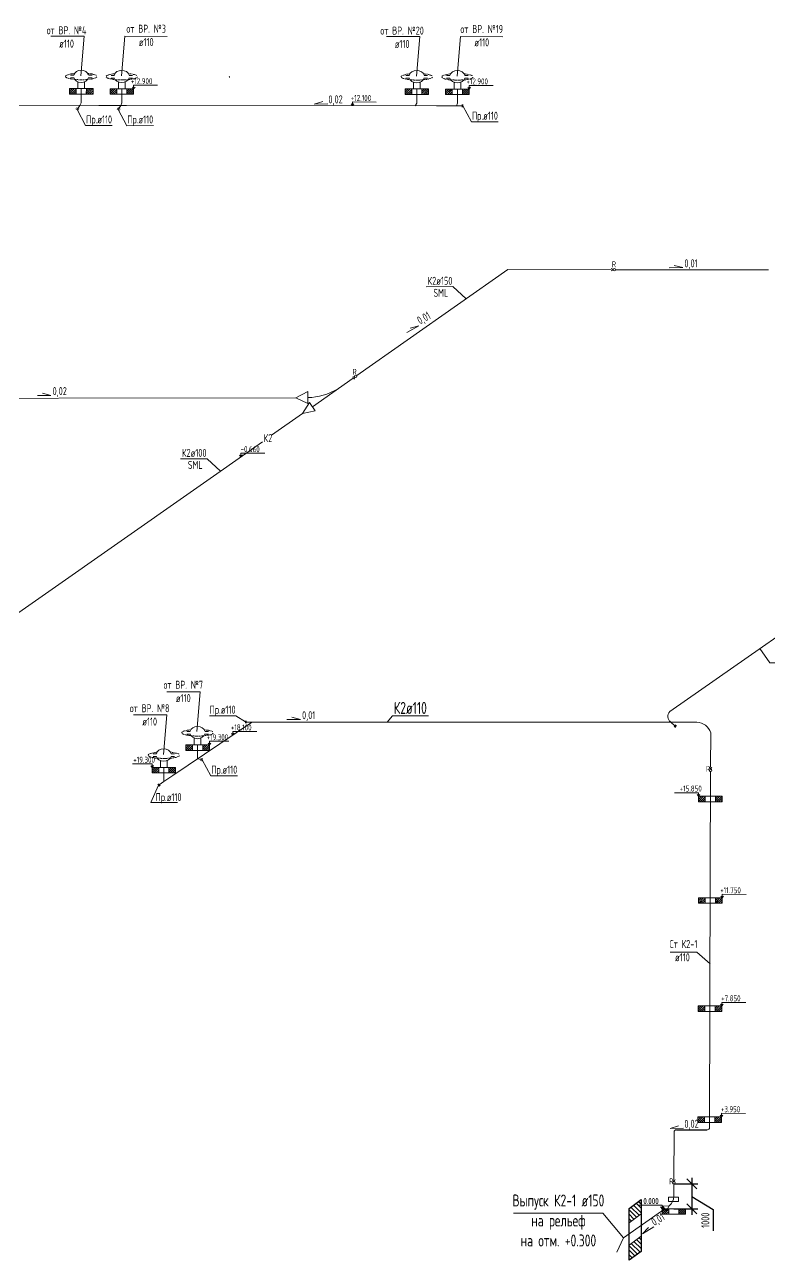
# Model space of a CAD drawing. Header units: millimetres. Extents: x -8689834 to 9419935, y -370377 to 166066.
# Drawn here: x 112813 to 131437, y -319939 to -289050 of the extents above; entities that cross this region are included whole.
import ezdxf

# ---------------------------------------------------------------- set-up
doc = ezdxf.new("R2010")
doc.units = ezdxf.units.MM
doc.header["$MEASUREMENT"] = 0
doc.layers.get('0').update_dxf_attribs({"color": 250, "lineweight": 9})
for name, color, linetype, lineweight in [('_0', 250, 'Continuous', 9), ('_ВК-Text К1', 7, 'Continuous', 30), ('_ВК-К3', 30, 'Continuous', 40), ('ВК_канализация', 32, 'Continuous', 30), ('тх разм', 250, 'Continuous', 9)]:
    doc.layers.add(name, color=color, linetype=linetype, lineweight=lineweight)
for name, color, linetype in [('PDF __ВК-переход с ПП на  SML', 3, 'Continuous'), ('PDF __эл.подогрев', 1, 'Continuous'), ('АР_Кровля дорожки', 245, 'Continuous')]:
    doc.layers.add(name, color=color, linetype=linetype)
doc.layers.add('PDF __К2', color=7, linetype='Continuous', true_color=0xb800b8)
doc.styles.add('ISOCPEUR', font='isocpeur.ttf', dxfattribs={"width": 0.7})
doc.styles.add('ГОСТ 2.304', font='isocpeur.ttf', dxfattribs={"width": 0.7})
doc.dimstyles.new('СПДС', dxfattribs={"dimscale": 100, "dimtxt": 2.5, "dimasz": 2.5, "dimexe": 1.5, "dimexo": 0, "dimgap": 1, "dimtad": 1, "dimdec": 0, "dimrnd": 1, "dimtxsty": 'ГОСТ 2.304', "dimblk": 'OBLIQUE', "dimcen": 2.5, "dimdle": 1.5, "dimadec": 0, "dimazin": 2, "dimtfac": 0.75, "dimtdec": 0, "dimtmove": 1, "dimatfit": 3, "dimfxl": 1, "dimtolj": 1, "dimarcsym": 1})

# ---------------------------------------------------------------- blocks, each defined once
blk = doc.blocks.new('_Oblique')
at = {"color": 0, "linetype": 'ByBlock', "lineweight": -2}
blk.add_line((-0.5, -0.5), (0.5, 0.5), dxfattribs=at)
blk = doc.blocks.new('*D2063')
at = {"layer": 'тх разм', "color": 0, "lineweight": -2, "ltscale": 100, "transparency": 16777216}
for p, q in [((129051, -318030), (129650, -318030)), ((129500, -317880), (129500, -318802)), ((129500, -318341), (130037, -318670)), ((129050, -318652), (129650, -318652)), ((130037, -318670), (130037, -319206))]:
    blk.add_line(p, q, dxfattribs=at)
at = {"layer": 'тх разм', "color": 0, "lineweight": -2, "ltscale": 100, "transparency": 16777216, "xscale": 250, "yscale": 250, "zscale": 250}
for p, rotation in [((129500, -318030), 90), ((129500, -318652), 270)]:
    blk.add_blockref('_Oblique', p, dxfattribs=dict(at, rotation=rotation))
at = {"layer": 'тх разм', "color": 0, "lineweight": 13, "ltscale": 100, "transparency": 16777216, "insert": (129837, -318938), "char_height": 250, "attachment_point": 5, "rotation": 90, "style": 'ГОСТ 2.304'}
blk.add_mtext('\\A1;{\\H0.8x;1000}', dxfattribs=at)

msp = doc.modelspace()

# ---------------------------------------------------------------- hatches: boundary and pattern name
at = {"layer": '_ВК-К3', "lineweight": 13}
h = msp.add_hatch(dxfattribs=at)
h.set_pattern_fill('ANSI31', scale=11.388071, angle=180)
h.set_pattern_definition([(225, (60353.212, -311017.044), (25.566948, -25.566948), [])])
h.paths.add_polyline_path([(113932, -290784.7), (114098.7, -290784.7), (114098.7, -290649.1), (113932, -290649.1)])
h.paths.add_polyline_path([(114354.6, -290784.7), (114522, -290784.7), (114522, -290649.1), (114354.6, -290649.1)])
h = msp.add_hatch(dxfattribs=at)
h.set_pattern_fill('ANSI31', scale=11.388071, angle=180)
h.set_pattern_definition([(225, (61368.383, -311021.22), (25.566948, -25.566948), [])])
h.paths.add_polyline_path([(114947.2, -290788.8), (115113.9, -290788.8), (115113.9, -290653.3), (114947.2, -290653.3)])
h.paths.add_polyline_path([(115369.8, -290788.8), (115537.1, -290788.8), (115537.1, -290653.3), (115369.8, -290653.3)])
h = msp.add_hatch(dxfattribs=at)
h.set_pattern_fill('ANSI31', scale=11.388071, angle=180)
h.set_pattern_definition([(225, (68746.75, -311024.46), (25.566948, -25.566948), [])])
h.paths.add_polyline_path([(122325.6, -290792.1), (122492.3, -290792.1), (122492.3, -290656.5), (122325.6, -290656.5)])
h.paths.add_polyline_path([(122748.1, -290792.1), (122915.5, -290792.1), (122915.5, -290656.5), (122748.1, -290656.5)])
h = msp.add_hatch(dxfattribs=at)
h.set_pattern_fill('ANSI31', scale=11.388071, angle=180)
h.set_pattern_definition([(225, (69761.92, -311028.635), (25.566948, -25.566948), [])])
h.paths.add_polyline_path([(123340.7, -290796.3), (123507.5, -290796.3), (123507.5, -290660.7), (123340.7, -290660.7)])
h.paths.add_polyline_path([(123763.3, -290796.3), (123930.7, -290796.3), (123930.7, -290660.7), (123763.3, -290660.7)])
h = msp.add_hatch(dxfattribs=at)
h.set_pattern_fill('ANSI31', scale=11.388071, angle=180)
h.set_pattern_definition([(225, (63264.014, -327423.166), (25.566948, -25.566948), [])])
h.paths.add_polyline_path([(116842.8, -307190.8), (117009.5, -307190.8), (117009.5, -307055.2), (116842.8, -307055.2)])
h.paths.add_polyline_path([(117265.4, -307190.8), (117432.8, -307190.8), (117432.8, -307055.2), (117265.4, -307055.2)])
h = msp.add_hatch(dxfattribs=at)
h.set_pattern_fill('ANSI31', scale=11.388071, angle=180)
h.set_pattern_definition([(225, (62419.236, -327986.67), (25.566948, -25.566948), [])])
h.paths.add_polyline_path([(115998.1, -307754.3), (116164.8, -307754.3), (116164.8, -307618.7), (115998.1, -307618.7)])
h.paths.add_polyline_path([(116420.6, -307754.3), (116588, -307754.3), (116588, -307618.7), (116420.6, -307618.7)])
h = msp.add_hatch(dxfattribs=at)
h.set_pattern_fill('ANSI31', scale=11.388071, angle=180)
h.set_pattern_definition([(225, (76086.807, -328707.312), (25.566948, -25.566948), [])])
h.paths.add_polyline_path([(129665.6, -308474.9), (129832.3, -308474.9), (129832.3, -308339.4), (129665.6, -308339.4)])
h.paths.add_polyline_path([(130088.2, -308474.9), (130255.6, -308474.9), (130255.6, -308339.4), (130088.2, -308339.4)])
h = msp.add_hatch(dxfattribs=at)
h.set_pattern_fill('ANSI31', scale=11.388071, angle=180)
h.set_pattern_definition([(225, (76086.807, -331247.066), (25.566948, -25.566948), [])])
h.paths.add_polyline_path([(129665.6, -311014.7), (129832.3, -311014.7), (129832.3, -310879.1), (129665.6, -310879.1)])
h.paths.add_polyline_path([(130088.2, -311014.7), (130255.6, -311014.7), (130255.6, -310879.1), (130088.2, -310879.1)])
h = msp.add_hatch(dxfattribs=at)
h.set_pattern_fill('ANSI31', scale=11.388071, angle=180)
h.set_pattern_definition([(225, (76079.07, -333949.853), (25.566948, -25.566948), [])])
h.paths.add_polyline_path([(129657.9, -313717.5), (129824.6, -313717.5), (129824.6, -313581.9), (129657.9, -313581.9)])
h.paths.add_polyline_path([(130080.5, -313717.5), (130247.8, -313717.5), (130247.8, -313581.9), (130080.5, -313581.9)])
h = msp.add_hatch(dxfattribs=at)
h.set_pattern_fill('ANSI31', scale=11.388071, angle=180)
h.set_pattern_definition([(225, (76070.862, -336722.98), (25.566948, -25.566948), [])])
h.paths.add_polyline_path([(129649.7, -316490.6), (129816.4, -316490.6), (129816.4, -316355), (129649.7, -316355)])
h.paths.add_polyline_path([(130072.3, -316490.6), (130239.6, -316490.6), (130239.6, -316355), (130072.3, -316355)])
at = {"layer": '_ВК-К3', "lineweight": 25}
h = msp.add_hatch(dxfattribs=at)
h.set_pattern_fill('ANSI31', scale=25, angle=270)
h.set_pattern_definition([(315, (172644.48, -437477.796), (56.1266, 56.1266), [])])
h.paths.add_polyline_path([(128228.8, -319717.5), (128228.8, -319337), (127931.2, -319557.5), (127931.2, -319939.2)])
h.paths.add_polyline_path([(128228.8, -318777.6), (128228.8, -318422.5), (127931.2, -318644.2), (127931.2, -318999.3)])
at = {"layer": '_ВК-К3', "lineweight": 13}
h = msp.add_hatch(dxfattribs=at)
h.set_pattern_fill('ANSI31', scale=11.388071, angle=180)
h.set_pattern_definition([(225, (75175.737, -339019.663), (25.566948, -25.566948), [])])
h.paths.add_polyline_path([(128754.6, -318787.3), (128921.3, -318787.3), (128921.3, -318651.7), (128754.6, -318651.7)])
h.paths.add_polyline_path([(129177.1, -318787.3), (129344.5, -318787.3), (129344.5, -318651.7), (129177.1, -318651.7)])

# ---------------------------------------------------------------- linework, layer by layer
at = {"color": 6, "ltscale": 500}
for points in [[(114226.2, -291001), (114227.8, -290649.1)], [(115241.4, -291005.2), (115242.9, -290653.3)], [(122619.7, -291008.4), (122621.3, -290656.5)], [(123635.2, -291012.2), (123636.7, -290660.3)], [(129969.1, -307610.2), (129971.6, -306752.9)], [(117135.4, -307404.8), (117138.6, -307055.2)], [(116292.2, -307970.6), (116293.8, -307618.7)], [(129960.9, -310257.2), (129968.7, -307716.9)], [(129943, -316622.3), (129960.9, -310257.2)], [(129051, -317923.1), (129054.4, -316731.1)], [(129051.4, -318029.8), (129052.2, -318344.4)]]:
    msp.add_lwpolyline(points, dxfattribs=at)
at = {"color": 7, "ltscale": 500}
for points in [[(115537.1, -290653.3), (115505.1, -290610.6)], [(115537.1, -290653.3), (115537.3, -290562.8), (116136.2, -290563.8)], [(115537.1, -290653.3), (115571.9, -290608.3)], [(123930.7, -290660.7), (123898.7, -290618)], [(123930.7, -290660.7), (123930.8, -290570.2), (124529.7, -290571.2)], [(123930.7, -290660.7), (123965.5, -290615.7)], [(121008.4, -291072.7), (120976.7, -291029.7)], [(121008.4, -291072.7), (121008.8, -290982.2), (121607.7, -290985.1)], [(121008.4, -291072.7), (121043.6, -291028)], [(122857, -295599.2), (123522.6, -295597.4), (123851.3, -295905.6)], [(116713.2, -299901.1), (117378.8, -299899.3), (117707.4, -300207.6)], [(118221.1, -299851.4), (118189.5, -299808.4)], [(118221.1, -299851.4), (118221.5, -299760.9), (118820.4, -299763.8)], [(118221.1, -299851.4), (118256.3, -299806.7)], [(118018, -306808.9), (118018.4, -306718.4), (118617.4, -306721.2)], [(117432.8, -307055.2), (117400.8, -307012.5)], [(117432.8, -307055.2), (117432.9, -306964.7), (117917.7, -306965.5)], [(117432.8, -307055.2), (117467.6, -307010.2)], [(118018, -306808.9), (117986.4, -306765.9)], [(118018, -306808.9), (118053.2, -306764.2)], [(115998.1, -307618.7), (115998.2, -307528.2), (115508.6, -307527.4)], [(115998.1, -307618.7), (115966.1, -307576)], [(115998.1, -307618.7), (116032.9, -307573.7)], [(129665.6, -308339.4), (129665.6, -308248.9), (129066.7, -308249)], [(129665.6, -308339.4), (129630.9, -308294.3)], [(129665.6, -308339.4), (129697.7, -308296.7)], [(130255.6, -310879.1), (130223.7, -310836.3)], [(130255.6, -310879.1), (130256.1, -310788.6), (130855, -310792.3)], [(130255.6, -310879.1), (130290.6, -310834.3)], [(128960.1, -312234.1), (129625.8, -312232.4), (129954.3, -312531.6)], [(130247.8, -313581.9), (130248.4, -313491.4), (130847.3, -313495.1)], [(130247.8, -313581.9), (130216, -313539.1)], [(130247.8, -313581.9), (130282.8, -313537.1)], [(130239.6, -316355), (130240.1, -316264.5), (130839.1, -316268.2)], [(130239.6, -316355), (130207.8, -316312.2)], [(130239.6, -316355), (130274.6, -316310.2)], [(128754.6, -318651.7), (128754.6, -318561.2), (128155.6, -318561.3)], [(128754.6, -318651.7), (128719.8, -318606.7)], [(128754.6, -318651.7), (128786.6, -318609.1)], [(127931.2, -318999.3), (128228.8, -318777.6)], [(127931.2, -319557.5), (128228.8, -319335.8)], [(127931.2, -319939.2), (128228.8, -319717.5)], [(127931.2, -319939.2), (128228.8, -319717.5)]]:
    msp.add_lwpolyline(points, dxfattribs=at)
at = {"color": 7, "ltscale": 100}
for points in [[(115002.5, -291571.8), (114336.8, -291573.5), (114123, -291168.8)], [(116031.9, -291572.5), (115366.3, -291574.3), (115152.5, -291169.6)], [(124653.7, -291479.2), (123988.1, -291481), (123774.3, -291076.2)], [(118133.6, -307829.4), (117468, -307831.2), (117254.2, -307426.4)], [(116634, -308495.2), (115968.3, -308497), (116161.6, -308064.2)]]:
    msp.add_lwpolyline(points, dxfattribs=at)
at = {"color": 18, "ltscale": 100, "true_color": 0x000000}
msp.add_lwpolyline([(117437, -306330.1), (118091.6, -306328.4), (118334.1, -306481.3)], dxfattribs=at)
at = {"color": 18, "ltscale": 500, "true_color": 0x000000}
msp.add_lwpolyline([(125038, -318760.6), (127273.5, -318760.6), (127788.8, -319379.1)], dxfattribs=at)
at = {"color": 6, "ltscale": 100}
msp.add_lwpolyline([(127788.8, -319379.1), (127622.6, -319738.7)], dxfattribs=at)
for centre, radius, start, end in [((119841.8, -296794.8), 1579.5, 271.87759, 300.31781), ((129076, -306342.5), 175.1, 136.21685, 233.24078), ((129598.3, -306874.9), 392.7, 18.09564, 86.20909)]:
    msp.add_arc(centre, radius, start, end, dxfattribs=at)
at = {"color": 6, "ltscale": 500}
for start, end in [(307.12123, 358.63398), (304.17697, 304.17786)]:
    msp.add_arc((128754.9, -318337.3), 297.4, start, end, dxfattribs=at)
at = {"layer": '_0', "ltscale": 500}
for points in [[(119593.6, -298374.7), (119893.2, -298220.5), (119893.8, -298517.5), (119593.6, -298374.7)], [(119763.6, -298771.3), (119937.5, -298497.2), (120080.1, -298701.9), (119763.6, -298771.3)], [(128857.5, -318715.1), (128774.6, -318587.8), (128934.4, -318574.5)], [(128934.4, -318574.5), (128857.5, -318715.1)]]:
    msp.add_lwpolyline(points, dxfattribs=at)
at = {"layer": '_ВК-Text К1', "color": 7, "lineweight": 13, "ltscale": 100}
for p, q in [((120053.5, -291033.4), (120265.7, -290972.5)), ((120053.5, -291033.4), (120390.9, -291028.2)), ((129272, -295123.6), (128934.5, -295124.1)), ((129272, -295123.6), (129058.8, -295066.2)), ((122668.2, -296578.1), (122375, -296745.2)), ((122668.2, -296578.1), (122454.5, -296633.5)), ((113467.9, -298317.9), (113130.4, -298318.4)), ((113467.9, -298317.9), (113254.6, -298260.5)), ((119708.3, -306420.4), (119495.1, -306363)), ((119708.3, -306420.4), (119370.8, -306420.8)), ((128957.6, -316642), (129169.9, -316581.5)), ((128957.6, -316642), (129295, -316637.6)), ((128262.2, -319281.7), (128549.3, -319104.4)), ((128262.2, -319281.7), (128413.2, -319120.6))]:
    msp.add_line(p, q, dxfattribs=at)
at = {"layer": '_ВК-К3', "color": 7, "lineweight": 13}
for p, q in [((114099.4, -290784.7), (114099.4, -290649.1)), ((114354.2, -290784.2), (114354.6, -290648.6)), ((115114.6, -290788.8), (115114.6, -290653.3)), ((115369.4, -290788.4), (115369.8, -290652.8)), ((122492.9, -290792.1), (122492.9, -290656.5)), ((122747.8, -290791.6), (122748.1, -290656)), ((123508.1, -290796.3), (123508.1, -290660.7)), ((123762.9, -290795.8), (123763.3, -290660.2)), ((117010.2, -307190.8), (117010.2, -307055.2)), ((117265, -307190.3), (117265.4, -307054.7)), ((116165.4, -307754.3), (116165.4, -307618.7)), ((116420.2, -307753.8), (116420.6, -307618.2)), ((129833, -308474.9), (129833, -308339.4)), ((130087.8, -308474.4), (130088.2, -308338.9)), ((129833, -311014.7), (129833, -310879.1)), ((130087.8, -311014.2), (130088.2, -310878.6)), ((129825.2, -313717.5), (129825.2, -313581.9)), ((130080.1, -313717), (130080.5, -313581.4)), ((129817, -316490.6), (129817, -316355)), ((130071.9, -316490.1), (130072.3, -316354.5)), ((128921.9, -318787.3), (128921.9, -318651.7)), ((129176, -318787.3), (129176, -318651.7))]:
    msp.add_line(p, q, dxfattribs=at)
at = {"layer": '_ВК-К3', "color": 7, "lineweight": 25}
msp.add_line((128228.8, -319717.5), (127931.2, -319939.2), dxfattribs=at)
at = {"layer": '_ВК-К3', "color": 7, "lineweight": 13}
for points in [[(114522, -290784.7), (113932, -290784.7), (113932, -290649.1), (114522, -290649.1)], [(115537.1, -290788.8), (114947.2, -290788.8), (114947.2, -290653.3), (115537.1, -290653.3)], [(122915.5, -290792.1), (122325.6, -290792.1), (122325.6, -290656.5), (122915.5, -290656.5)], [(123930.7, -290796.3), (123340.7, -290796.3), (123340.7, -290660.7), (123930.7, -290660.7)], [(117432.8, -307190.8), (116842.8, -307190.8), (116842.8, -307055.2), (117432.8, -307055.2)], [(116588, -307754.3), (115998.1, -307754.3), (115998.1, -307618.7), (116588, -307618.7)], [(130255.6, -308474.9), (129665.6, -308474.9), (129665.6, -308339.4), (130255.6, -308339.4)], [(130255.6, -311014.7), (129665.6, -311014.7), (129665.6, -310879.1), (130255.6, -310879.1)], [(130247.8, -313717.5), (129657.9, -313717.5), (129657.9, -313581.9), (130247.8, -313581.9)], [(130239.6, -316490.6), (129649.7, -316490.6), (129649.7, -316355), (130239.6, -316355)], [(129344.5, -318787.3), (128754.6, -318787.3), (128754.6, -318651.7), (129344.5, -318651.7)]]:
    msp.add_lwpolyline(points, close=True, dxfattribs=at)
at = {"layer": '_ВК-К3', "color": 7, "lineweight": 25}
msp.add_lwpolyline([(128228.8, -318422.5), (128228.8, -319717.5), (127931.2, -319939.2), (127931.2, -318644.2)], close=True, dxfattribs=at)
at = {"layer": 'PDF __ВК-переход с ПП на  SML', "lineweight": 13}
msp.add_lwpolyline([(128912.7, -318358.4), (129167.2, -318358.4), (129167.2, -318472.8), (128912.7, -318472.8)], close=True, dxfattribs=at)
at = {"layer": 'PDF __К2', "lineweight": 13}
for points in [[(114040.7, -290312.5), (113956.5, -290312.5)], [(114497.5, -290312.5), (114413.3, -290312.5)], [(115055.8, -290316.7), (114971.7, -290316.7)], [(115512.7, -290316.7), (115428.5, -290316.7)], [(122434.2, -290319.9), (122350, -290319.9)], [(122891, -290319.9), (122806.9, -290319.9)], [(123449.4, -290324.1), (123365.2, -290324.1)], [(123906.2, -290324.1), (123822, -290324.1)], [(113956.5, -290378.6), (114040.7, -290378.6)], [(114142.8, -290480.8), (114142.8, -290649.1)], [(114311.1, -290649.1), (114142.8, -290649.1)], [(114311.1, -290480.8), (114311.1, -290649.1)], [(114413.3, -290378.6), (114497.5, -290378.6)], [(114971.7, -290382.8), (115055.8, -290382.8)], [(115158, -290485), (115158, -290653.3)], [(115326.3, -290653.3), (115158, -290653.3)], [(115326.3, -290485), (115326.3, -290653.3)], [(115428.5, -290382.8), (115512.7, -290382.8)], [(122350, -290386), (122434.2, -290386)], [(122536.4, -290488.2), (122536.4, -290656.5)], [(122704.7, -290656.5), (122536.4, -290656.5)], [(122704.7, -290488.2), (122704.7, -290656.5)], [(122806.9, -290386), (122891, -290386)], [(123365.2, -290390.2), (123449.4, -290390.2)], [(123551.5, -290492.4), (123551.5, -290660.7)], [(123719.9, -290660.7), (123551.5, -290660.7)], [(123719.9, -290492.4), (123719.9, -290660.7)], [(123822, -290390.2), (123906.2, -290390.2)], [(116951.5, -306718.6), (116867.3, -306718.6)], [(117408.3, -306718.6), (117324.1, -306718.6)], [(116867.3, -306784.7), (116951.5, -306784.7)], [(117053.6, -306886.9), (117053.6, -307055.2)], [(117222, -306886.9), (117222, -307055.2)], [(117324.1, -306784.7), (117408.3, -306784.7)], [(116106.7, -307282.1), (116022.5, -307282.1)], [(116563.5, -307282.1), (116479.4, -307282.1)], [(117222, -307055.2), (117053.6, -307055.2)], [(116022.5, -307348.2), (116106.7, -307348.2)], [(116208.9, -307450.4), (116208.9, -307618.7)], [(116377.2, -307618.7), (116208.9, -307618.7)], [(116377.2, -307450.4), (116377.2, -307618.7)], [(116479.4, -307348.2), (116563.5, -307348.2)]]:
    msp.add_lwpolyline(points, dxfattribs=at)
for points in [[(114224, -290186.3), (114135.3, -290186.3), (114058.5, -290236.1), (114039.2, -290306.1)], [(114408.8, -290306.1), (114389.4, -290236.1), (114312.6, -290186.3), (114224, -290186.3)], [(115239.2, -290190.4), (115150.5, -290190.4), (115073.7, -290240.2), (115054.4, -290310.3)], [(115423.9, -290310.3), (115404.6, -290240.2), (115327.8, -290190.4), (115239.2, -290190.4)], [(122617.5, -290193.7), (122528.9, -290193.7), (122452.1, -290243.5), (122432.7, -290313.5)], [(122802.3, -290313.5), (122783, -290243.5), (122706.2, -290193.7), (122617.5, -290193.7)], [(123632.7, -290197.8), (123544, -290197.8), (123467.3, -290247.6), (123447.9, -290317.7)], [(123817.5, -290317.7), (123798.1, -290247.6), (123721.4, -290197.8), (123632.7, -290197.8)], [(114039.2, -290373), (114058.5, -290443), (114135.3, -290492.8), (114224, -290492.8)], [(114224, -290492.8), (114312.6, -290492.8), (114389.4, -290443), (114408.8, -290373)], [(115054.4, -290377.1), (115073.7, -290447.2), (115150.5, -290497), (115239.2, -290497)], [(115239.2, -290497), (115327.8, -290497), (115404.6, -290447.2), (115423.9, -290377.1)], [(122432.7, -290380.4), (122452.1, -290450.4), (122528.9, -290500.2), (122617.5, -290500.2)], [(122617.5, -290500.2), (122706.2, -290500.2), (122783, -290450.4), (122802.3, -290380.4)], [(123447.9, -290384.6), (123467.3, -290454.6), (123544, -290504.4), (123632.7, -290504.4)], [(123632.7, -290504.4), (123721.4, -290504.4), (123798.1, -290454.6), (123817.5, -290384.6)], [(117134.8, -306592.4), (117046.1, -306592.4), (116969.3, -306642.2), (116950, -306712.2)], [(117319.6, -306712.2), (117300.2, -306642.2), (117223.4, -306592.4), (117134.8, -306592.4)], [(116950, -306779.1), (116969.3, -306849.1), (117046.1, -306898.9), (117134.8, -306898.9)], [(117134.8, -306898.9), (117223.4, -306898.9), (117300.2, -306849.1), (117319.6, -306779.1)], [(116290, -307155.9), (116201.4, -307155.9), (116124.6, -307205.7), (116105.2, -307275.7)], [(116105.2, -307342.6), (116124.6, -307412.6), (116201.4, -307462.4), (116290, -307462.4)], [(116474.8, -307275.7), (116455.5, -307205.7), (116378.7, -307155.9), (116290, -307155.9)], [(116290, -307462.4), (116378.7, -307462.4), (116455.5, -307412.6), (116474.8, -307342.6)]]:
    msp.add_open_spline(points, degree=3, dxfattribs=at)
at = {"layer": 'PDF __эл.подогрев', "lineweight": 13}
for points in [[(113836.3, -290336.5), (113836.3, -290330.5), (113854.3, -290318.5)], [(113848.3, -290366.6), (113842.3, -290360.6), (113836.3, -290348.5)], [(113866.3, -290312.5), (113890.4, -290300.5)], [(113902.4, -290300.5), (113926.4, -290294.4)], [(113938.5, -290288.4), (113962.5, -290282.4)], [(113974.5, -290282.4), (113998.6, -290276.4)], [(114010.6, -290276.4), (114034.6, -290270.4)], [(114046.7, -290270.4), (114058.7, -290270.4)], [(114395.3, -290270.4), (114419.3, -290270.4)], [(114431.4, -290276.4), (114455.4, -290276.4)], [(114467.4, -290276.4), (114497.5, -290282.4)], [(114509.5, -290288.4), (114515.5, -290288.4), (114533.6, -290294.4)], [(114545.6, -290294.4), (114563.6, -290300.5), (114569.6, -290300.5)], [(114581.6, -290306.5), (114599.7, -290312.5), (114599.7, -290318.5)], [(114617.7, -290354.6), (114611.7, -290360.6), (114599.7, -290372.6)], [(114851.4, -290340.7), (114851.4, -290334.7), (114869.5, -290322.7)], [(114863.5, -290370.8), (114857.5, -290364.7), (114851.4, -290352.7)], [(114881.5, -290316.7), (114905.5, -290304.6)], [(114917.6, -290304.6), (114941.6, -290298.6)], [(114953.6, -290292.6), (114977.7, -290286.6)], [(114989.7, -290286.6), (115013.7, -290280.6)], [(115025.8, -290280.6), (115049.8, -290274.6)], [(115061.8, -290274.6), (115073.9, -290274.6)], [(115410.5, -290274.6), (115434.5, -290274.6)], [(115446.5, -290280.6), (115470.6, -290280.6)], [(115482.6, -290280.6), (115512.7, -290286.6)], [(115524.7, -290292.6), (115530.7, -290292.6), (115548.7, -290298.6)], [(115560.8, -290298.6), (115578.8, -290304.6), (115584.8, -290304.6)], [(115596.8, -290310.6), (115614.9, -290316.7), (115614.9, -290322.7)], [(117925.8, -290343.7), (117931.8, -290349.7), (117937.8, -290367.8)], [(122229.8, -290343.9), (122229.8, -290337.9), (122247.8, -290325.9)], [(122241.8, -290374), (122235.8, -290368), (122229.8, -290356)], [(122259.9, -290319.9), (122283.9, -290307.9)], [(122295.9, -290307.9), (122320, -290301.9)], [(122332, -290295.9), (122356, -290289.8)], [(122368.1, -290289.8), (122392.1, -290283.8)], [(122404.1, -290283.8), (122428.2, -290277.8)], [(122440.2, -290277.8), (122452.2, -290277.8)], [(122788.8, -290277.8), (122812.9, -290277.8)], [(122824.9, -290283.8), (122849, -290283.8)], [(122861, -290283.8), (122891, -290289.8)], [(122903.1, -290295.9), (122909.1, -290295.9), (122927.1, -290301.9)], [(122939.1, -290301.9), (122957.1, -290307.9), (122963.2, -290307.9)], [(122975.2, -290313.9), (122993.2, -290319.9), (122993.2, -290325.9)], [(123245, -290348.1), (123245, -290342.1), (123263, -290330.1)], [(123275, -290324.1), (123299.1, -290312.1)], [(123311.1, -290312.1), (123335.2, -290306)], [(123347.2, -290300), (123371.2, -290294)], [(123383.2, -290294), (123407.3, -290288)], [(123419.3, -290288), (123443.4, -290282)], [(123455.4, -290282), (123467.4, -290282)], [(123804, -290282), (123828.1, -290282)], [(123840.1, -290288), (123864.1, -290288)], [(123876.1, -290288), (123906.2, -290294)], [(123918.2, -290300), (123924.2, -290300), (123942.3, -290306)], [(123954.3, -290306), (123972.3, -290312.1), (123978.3, -290312.1)], [(123990.4, -290318.1), (124008.4, -290324.1), (124008.4, -290330.1)], [(113884.4, -290384.6), (113866.3, -290378.6), (113860.3, -290372.6)], [(113920.4, -290396.6), (113902.4, -290390.6), (113896.4, -290384.6)], [(113956.5, -290402.6), (113950.5, -290402.6), (113932.5, -290396.6)], [(113992.6, -290408.7), (113968.5, -290402.6)], [(114028.6, -290414.7), (114010.6, -290414.7), (114004.6, -290408.7)], [(114064.7, -290420.7), (114040.7, -290414.7)], [(114100.8, -290420.7), (114076.7, -290420.7)], [(114142.8, -290420.7), (114118.8, -290420.7)], [(114178.9, -290426.7), (114154.9, -290426.7)], [(114215, -290426.7), (114190.9, -290426.7)], [(114251, -290426.7), (114227, -290426.7)], [(114293.1, -290426.7), (114263.1, -290426.7)], [(114329.2, -290420.7), (114305.1, -290426.7)], [(114365.2, -290420.7), (114341.2, -290420.7)], [(114401.3, -290414.7), (114377.3, -290420.7)], [(114437.4, -290414.7), (114413.3, -290414.7)], [(114479.5, -290408.7), (114455.4, -290408.7)], [(114515.5, -290402.6), (114503.5, -290402.6), (114491.5, -290402.6)], [(114551.6, -290390.6), (114527.5, -290396.6)], [(114587.7, -290378.6), (114563.6, -290384.6)], [(114899.5, -290388.8), (114881.5, -290382.8), (114875.5, -290376.8)], [(114935.6, -290400.8), (114917.6, -290394.8), (114911.6, -290388.8)], [(114971.7, -290406.8), (114965.7, -290406.8), (114947.6, -290400.8)], [(115007.7, -290412.8), (114983.7, -290406.8)], [(115043.8, -290418.8), (115025.8, -290418.8), (115019.8, -290412.8)], [(115079.9, -290424.9), (115055.8, -290418.8)], [(115115.9, -290424.9), (115091.9, -290424.9)], [(115158, -290424.9), (115134, -290424.9)], [(115194.1, -290430.9), (115170, -290430.9)], [(115230.1, -290430.9), (115206.1, -290430.9)], [(115266.2, -290430.9), (115242.2, -290430.9)], [(115308.3, -290430.9), (115278.2, -290430.9)], [(115344.4, -290424.9), (115320.3, -290430.9)], [(115380.4, -290424.9), (115356.4, -290424.9)], [(115416.5, -290418.8), (115392.4, -290424.9)], [(115452.6, -290418.8), (115428.5, -290418.8)], [(115494.6, -290412.8), (115470.6, -290412.8)], [(115530.7, -290406.8), (115518.7, -290406.8), (115506.7, -290406.8)], [(115566.8, -290394.8), (115542.7, -290400.8)], [(115602.8, -290382.8), (115578.8, -290388.8)], [(115632.9, -290358.7), (115626.9, -290364.7), (115614.9, -290376.8)], [(122277.9, -290392), (122259.9, -290386), (122253.9, -290380)], [(122314, -290404.1), (122295.9, -290398), (122289.9, -290392)], [(122350, -290410.1), (122344, -290410.1), (122326, -290404.1)], [(122386.1, -290416.1), (122362.1, -290410.1)], [(122422.2, -290422.1), (122404.1, -290422.1), (122398.1, -290416.1)], [(122458.2, -290428.1), (122434.2, -290422.1)], [(122494.3, -290428.1), (122470.3, -290428.1)], [(122536.4, -290428.1), (122512.3, -290428.1)], [(122572.4, -290434.1), (122548.4, -290434.1)], [(122608.5, -290434.1), (122584.5, -290434.1)], [(122644.6, -290434.1), (122620.5, -290434.1)], [(122686.7, -290434.1), (122656.6, -290434.1)], [(122722.7, -290428.1), (122698.7, -290434.1)], [(122758.8, -290428.1), (122734.7, -290428.1)], [(122794.9, -290422.1), (122770.8, -290428.1)], [(122830.9, -290422.1), (122806.9, -290422.1)], [(122873, -290416.1), (122849, -290416.1)], [(122909.1, -290410.1), (122897, -290410.1), (122885, -290410.1)], [(122945.1, -290398), (122921.1, -290404.1)], [(122981.2, -290386), (122957.1, -290392)], [(123011.2, -290362), (123005.2, -290368), (122993.2, -290380)], [(123257, -290378.2), (123251, -290372.2), (123245, -290360.1)], [(123293.1, -290396.2), (123275, -290390.2), (123269, -290384.2)], [(123329.1, -290408.2), (123311.1, -290402.2), (123305.1, -290396.2)], [(123365.2, -290414.2), (123359.2, -290414.2), (123341.2, -290408.2)], [(123401.3, -290420.3), (123377.2, -290414.2)], [(123437.3, -290426.3), (123419.3, -290426.3), (123413.3, -290420.3)], [(123473.4, -290432.3), (123449.4, -290426.3)], [(123509.5, -290432.3), (123485.4, -290432.3)], [(123551.5, -290432.3), (123527.5, -290432.3)], [(123587.6, -290438.3), (123563.6, -290438.3)], [(123623.7, -290438.3), (123599.6, -290438.3)], [(123659.7, -290438.3), (123635.7, -290438.3)], [(123701.8, -290438.3), (123671.8, -290438.3)], [(123737.9, -290432.3), (123713.8, -290438.3)], [(123774, -290432.3), (123749.9, -290432.3)], [(123810, -290426.3), (123786, -290432.3)], [(123846.1, -290426.3), (123822, -290426.3)], [(123888.2, -290420.3), (123864.1, -290420.3)], [(123924.2, -290414.2), (123912.2, -290414.2), (123900.2, -290414.2)], [(123960.3, -290402.2), (123936.3, -290408.2)], [(123996.4, -290390.2), (123972.3, -290396.2)], [(124026.4, -290366.2), (124020.4, -290372.2), (124008.4, -290384.2)], [(116747.1, -306742.6), (116747.1, -306736.6), (116765.1, -306724.6)], [(116777.1, -306718.6), (116801.2, -306706.6)], [(116813.2, -306706.6), (116837.2, -306700.6)], [(116849.3, -306694.6), (116873.3, -306688.6)], [(116885.3, -306688.6), (116909.4, -306682.5)], [(116921.4, -306682.5), (116945.4, -306676.5)], [(116957.5, -306676.5), (116969.5, -306676.5)], [(117306.1, -306676.5), (117330.2, -306676.5)], [(117342.2, -306682.5), (117366.2, -306682.5)], [(117378.2, -306682.5), (117408.3, -306688.6)], [(117420.3, -306694.6), (117426.3, -306694.6), (117444.4, -306700.6)], [(117456.4, -306700.6), (117474.4, -306706.6), (117480.4, -306706.6)], [(117492.4, -306712.6), (117510.5, -306718.6), (117510.5, -306724.6)], [(116759.1, -306772.7), (116753.1, -306766.7), (116747.1, -306754.7)], [(116795.2, -306790.7), (116777.1, -306784.7), (116771.1, -306778.7)], [(116831.2, -306802.8), (116813.2, -306796.7), (116807.2, -306790.7)], [(116867.3, -306808.8), (116861.3, -306808.8), (116843.3, -306802.8)], [(116903.4, -306814.8), (116879.3, -306808.8)], [(116939.4, -306820.8), (116921.4, -306820.8), (116915.4, -306814.8)], [(116975.5, -306826.8), (116951.5, -306820.8)], [(117011.6, -306826.8), (116987.5, -306826.8)], [(117053.6, -306826.8), (117029.6, -306826.8)], [(117089.7, -306832.8), (117065.7, -306832.8)], [(117125.8, -306832.8), (117101.7, -306832.8)], [(117161.8, -306832.8), (117137.8, -306832.8)], [(117203.9, -306832.8), (117173.9, -306832.8)], [(117240, -306826.8), (117215.9, -306832.8)], [(117276.1, -306826.8), (117252, -306826.8)], [(117312.1, -306820.8), (117288.1, -306826.8)], [(117348.2, -306820.8), (117324.1, -306820.8)], [(117390.3, -306814.8), (117366.2, -306814.8)], [(117426.3, -306808.8), (117414.3, -306808.8), (117402.3, -306808.8)], [(117462.4, -306796.7), (117438.3, -306802.8)], [(117498.5, -306784.7), (117474.4, -306790.7)], [(117528.5, -306760.7), (117522.5, -306766.7), (117510.5, -306778.7)], [(115902.3, -307306.2), (115902.3, -307300.1), (115920.3, -307288.1)], [(115914.3, -307336.2), (115908.3, -307330.2), (115902.3, -307318.2)], [(115950.4, -307354.2), (115932.4, -307348.2), (115926.3, -307342.2)], [(115932.4, -307282.1), (115956.4, -307270.1)], [(115968.4, -307270.1), (115992.5, -307264.1)], [(116004.5, -307258.1), (116028.5, -307252.1)], [(116040.6, -307252.1), (116064.6, -307246)], [(116076.6, -307246), (116100.7, -307240)], [(116112.7, -307240), (116124.7, -307240)], [(116461.3, -307240), (116485.4, -307240)], [(116497.4, -307246), (116521.4, -307246)], [(116533.5, -307246), (116563.5, -307252.1)], [(116575.5, -307258.1), (116581.5, -307258.1), (116599.6, -307264.1)], [(116611.6, -307264.1), (116629.6, -307270.1), (116635.6, -307270.1)], [(116647.7, -307276.1), (116665.7, -307282.1), (116665.7, -307288.1)], [(116683.7, -307324.2), (116677.7, -307330.2), (116665.7, -307342.2)], [(115986.5, -307366.3), (115968.4, -307360.3), (115962.4, -307354.2)], [(116022.5, -307372.3), (116016.5, -307372.3), (115998.5, -307366.3)], [(116058.6, -307378.3), (116034.5, -307372.3)], [(116094.7, -307384.3), (116076.6, -307384.3), (116070.6, -307378.3)], [(116130.7, -307390.3), (116106.7, -307384.3)], [(116166.8, -307390.3), (116142.7, -307390.3)], [(116208.9, -307390.3), (116184.8, -307390.3)], [(116244.9, -307396.3), (116220.9, -307396.3)], [(116281, -307396.3), (116257, -307396.3)], [(116317.1, -307396.3), (116293, -307396.3)], [(116359.1, -307396.3), (116329.1, -307396.3)], [(116395.2, -307390.3), (116371.2, -307396.3)], [(116431.3, -307390.3), (116407.2, -307390.3)], [(116467.3, -307384.3), (116443.3, -307390.3)], [(116503.4, -307384.3), (116479.4, -307384.3)], [(116545.5, -307378.3), (116521.4, -307378.3)], [(116581.5, -307372.3), (116569.5, -307372.3), (116557.5, -307372.3)], [(116617.6, -307360.3), (116593.6, -307366.3)], [(116653.7, -307348.2), (116629.6, -307354.2)]]:
    msp.add_lwpolyline(points, dxfattribs=at)
at = {"layer": 'АР_Кровля дорожки', "color": 6, "ltscale": 500}
for points in [[(129114, -316676.3), (129585.8, -316676.8)], [(129584.3, -316676.9), (129883.4, -316677.1)]]:
    msp.add_lwpolyline(points, dxfattribs=at)
at = {"layer": 'ВК_канализация', "color": 7, "lineweight": 13, "ltscale": 500}
for points in [[(114219.6, -290327.3), (114302.4, -289335.9), (113466.6, -289334)], [(115234.7, -290331.5), (115317.6, -289340.1), (116377.2, -289342.5)], [(122613.1, -290334.7), (122695.9, -289343.4), (121860.1, -289341.5)], [(123628.3, -290338.9), (123711.1, -289347.5), (124770.7, -289349.9)], [(131202.8, -304648.5), (131449.2, -305001.5), (132345.6, -305004.8)], [(117120.9, -306719.4), (117203.7, -305728.1), (116367.9, -305726.2)], [(116285.6, -307297), (116368.4, -306305.6), (115532.6, -306303.7)], [(121882.8, -306482.8), (122015.5, -306325.4), (122911.9, -306328.7)]]:
    msp.add_lwpolyline(points, dxfattribs=at)
at = {"layer": 'ВК_канализация', "color": 6, "lineweight": 13, "ltscale": 500}
for points in [[(106966, -291061.4), (114669.1, -291067.1)], [(114093.2, -291150.4), (114123, -291168.8)], [(114110.6, -291125.1), (114140.4, -291143.4)], [(114123, -291168.8), (114152.8, -291187.2)], [(114187.6, -291066.8), (114140.4, -291143.4)], [(114140.4, -291143.4), (114170.2, -291161.8)], [(114226.2, -291001), (114187.6, -291066.8)], [(114669.1, -291067.1), (115217.1, -291067.5), (115241.6, -291004.8)], [(115122.7, -291151.2), (115152.5, -291169.6)], [(115140, -291125.9), (115169.8, -291144.2)], [(115152.5, -291169.6), (115182.3, -291187.9)], [(115217.1, -291067.5), (115169.8, -291144.2)], [(115169.8, -291144.2), (115199.6, -291162.6)], [(115217.1, -291067.5), (115359.6, -291067.7)], [(115359.6, -291067.7), (123109.7, -291074.6)], [(122619.7, -291008.4), (122581.2, -291074.2)], [(123109.7, -291074.6), (123610.6, -291075), (123635.2, -291012.2)], [(123610.6, -291075), (123753.1, -291075.1)], [(123753.1, -291044), (123753.1, -291108.5)], [(123774.3, -291044), (123774.3, -291108.5)], [(124901.2, -295174), (121117.4, -297823.4)], [(127481.6, -295174.5), (124901.2, -295174)], [(127528.3, -295175.4), (127511.6, -295175.4)], [(131416.1, -295175.4), (127588.3, -295175.4)], [(121029.9, -297884.6), (120009.3, -298599.3)], [(121069.4, -297856.2), (121055.8, -297865.9)], [(107724.7, -298397.8), (119593.5, -298374.1)], [(119763.6, -298771.3), (118988.6, -299314)], [(118757.3, -299475.9), (111596.3, -304490.1)], [(133946.2, -302733.4), (128949.6, -306221.4)], [(118483.9, -306494.3), (116520.7, -307819.9)], [(118334.1, -306513.6), (118334.2, -306449.1)], [(118355.3, -306513.6), (118355.4, -306449.1)], [(118497.8, -306482.8), (118355.4, -306482.5)], [(129105.8, -306482.8), (118497.8, -306482.8), (118483.9, -306494.3)], [(128948.9, -306462.9), (128971.2, -306482.8)], [(128971.2, -306482.8), (129077.7, -306577.5)], [(129098.3, -306554.2), (129055.5, -306602.4)], [(129114.2, -306568.3), (129071.4, -306616.5)], [(129105.8, -306482.8), (129624.3, -306483.1)], [(117135.4, -307404.8), (117224.2, -307419.9)], [(117218.4, -307454.4), (117224.2, -307419.9)], [(117224.2, -307419.9), (117230.1, -307385.4)], [(117248.3, -307460.9), (117254.2, -307426.4)], [(117254.2, -307426.4), (117260, -307391.9)], [(129968.8, -307656.9), (129968.9, -307640.2)], [(116520.7, -307819.9), (116296.4, -307971.3)], [(116180.1, -308090.6), (116143.1, -308037.8)], [(116197.5, -308078.4), (116160.5, -308025.6)], [(116296.4, -307971.3), (116179.6, -308052.9)], [(129050.7, -317969.8), (129050.8, -317953.1)], [(128823.1, -318651.7), (127788.8, -319379.1)]]:
    msp.add_lwpolyline(points, dxfattribs=at)
for centre in [(127558.3, -295175.4), (121093.9, -297838.8), (129968.7, -307686.9), (129050.6, -317999.8)]:
    msp.add_circle(centre, 30, dxfattribs=at)
for centre, radius, start, end in [((127481.6, -295175.4), 30, 270, 90), ((121031.3, -297883.2), 30, 305.33295, 125.33295), ((129969.1, -307610.2), 30, 179.67036, 359.67036), ((129109.4, -316731.2), 55, 85.174, 179.94648), ((129885.3, -316619.3), 57.8, 268.07088, 357.0496), ((129051, -317923.1), 30, 179.67036, 359.67036)]:
    msp.add_arc(centre, radius, start, end, dxfattribs=at)

# ---------------------------------------------------------------- texts
at = {"layer": 'ВК_канализация', "color": 18, "ltscale": 100, "true_color": 0x000000, "attachment_point": 4, "style": 'ISOCPEUR'}
for s, insert, char_height, width in [('\\pxi-1,l1,qc,t1,5;от ВР. №4\\Pø110', (113170.8, -289356.6), 200, 1377.703), ('\\pxi-1,l1,qc,t1,5;от ВР. №3\\Pø110', (115163, -289317.6), 200, 1377.703), ('\\pxi-1,l1,qc,t1,5;от ВР. №20\\Pø110', (121564.3, -289364), 200, 1377.703), ('\\pxi-1,l1,qc,t1,5;от ВР. №19\\Pø110', (123556.5, -289325), 200, 1377.703), ('\\pxi-1,l1,t1,5;Пр.ø110', (123999.1, -291352.6), 200, 7500), ('\\pxi-1,l1,t1,5;Пр.ø110', (114347.8, -291445.2), 200, 7500), ('\\pxi-1,l1,t1,5;Пр.ø110', (115377.2, -291445.9), 200, 7500), ('0,01', (129314.5, -295038.3), 200, 5891.51), ('\\pxi-1,l1,t1,5;К2ø150', (122890.2, -295452.9), 200, 5891.51), ('SML', (123036, -295752.9), 200, 5891.51), ('0,02', (113510.3, -298232.6), 200, 5891.51), ('\\pxi-1,l1,t1,5;К2ø100', (116746.4, -299754.9), 200, 5891.51), ('SML', (116892.2, -300054.9), 200, 5891.51), ('\\pxi-1,l1,qc,t1,5;от ВР. №7\\Pø110', (116090.7, -305717.8), 200, 1377.703), ('\\pxi-1,l1,qc,t1,5;от ВР. №8\\Pø110', (115249.2, -306304.6), 200, 1377.703), ('\\pxi-1,l1,t1,5;Пр.ø110', (117437, -306201.8), 200, 7500), ('\\pxi-1,l1,t1,5;К2ø110', (122045.4, -306131), 300, 7500), ('0,01', (119750.7, -306335), 200, 5891.51), ('\\pxi-1,l1,t1,5;Пр.ø110', (117478.9, -307702.8), 200, 7500), ('\\pxi-1,l1,t1,5;Пр.ø110', (116085, -308387.8), 200, 7500), ('Ст К2-1', (128946.6, -312032.9), 200, 5891.51), ('\\pxi-1,l1,t1,5;ø110', (129079.3, -312364.4), 200, 7500)]:
    msp.add_mtext(s, dxfattribs=dict(at, insert=insert, char_height=char_height, width=width))
at = {"layer": 'ВК_канализация', "color": 18, "ltscale": 100, "true_color": 0x000000, "style": 'ISOCPEUR'}
for s, insert, char_height, width, attachment_point, rotation in [('\\pxi-1,l1,t1,5;+12.900', (116007, -290461.1), 150, 7500, 6, 359.87258), ('\\pxi-1,l1,t1,5;+12.900', (124400.6, -290468.5), 150, 7500, 6, 359.87258), ('0,02', (120410, -290942.2), 200, 5891.51, 4, 0.85496), ('\\pxi-1,l1,t1,5;+12.100', (121478.7, -290884.8), 150, 7500, 6, 359.35803), ('0,01', (122663, -296483), 200, 5891.51, 4, 29.59057), ('К2', (118789.3, -299384.4, -0.6), 200, 5891.51, 4, 359.64231), ('\\pxi-1,l1,t1,5;-0.660', (118691.4, -299663.5), 150, 7500, 6, 359.35803), ('\\pxi-1,l1,t1,5;+18.100', (118488.3, -306620.9), 150, 7500, 6, 359.35803), ('\\pxi-1,l1,t1,5;+19.300', (117902.7, -306863), 150, 7500, 6, 359.87258), ('\\pxi-1,l1,t1,5;+19.300', (115528.8, -307425), 150, 7500, 4, 359.93508), ('\\pxi-1,l1,t1,5;+15.850', (129196, -308146.5), 150, 7500, 4, 0.04194), ('+11.750', (130726.3, -310689), 150, 7500, 6, 359.61889), ('+7.850', (130718.6, -313391.8), 150, 7500, 6, 359.61889), ('\\pxi-1,l1,t1,5;+3.950', (130710.4, -316164.9), 150, 7500, 6, 359.61889), ('0,02', (129314.3, -316551.6), 200, 5891.51, 4, 0.71041), ('\\pxi-1,l1,t1,5;0.000', (128284.9, -318458.8), 150, 7500, 4, 0.04194), ('\\pxi-1,l1,t1,5;0.000', (128288.5, -318458.8), 150, 7500, 4, 0.04194), ('0,01', (128521.7, -319020.7), 200, 5891.51, 4, 31.65474)]:
    msp.add_mtext(s, dxfattribs=dict(at, insert=insert, char_height=char_height, width=width, attachment_point=attachment_point, rotation=rotation))
at = {"layer": 'ВК_канализация', "color": 7, "ltscale": 100, "char_height": 150, "width": 7500, "attachment_point": 4, "rotation": 0.04194, "style": 'ISOCPEUR'}
for insert in [(127498.9, -295041.6), (121011.3, -297728.2), (129852.9, -307653.3), (128934.8, -317966.2)]:
    msp.add_mtext('\\pxi-1,l1,t1,5;R', dxfattribs=dict(at, insert=insert))
at = {"layer": 'ВК_канализация', "color": 18, "lineweight": 13, "ltscale": 100, "true_color": 0x000000, "insert": (124952.4, -318944.4), "char_height": 300, "width": 2419.803, "attachment_point": 4, "style": 'ISOCPEUR'}
msp.add_mtext('\\pxqc;Выпуск К2-1 ø150\\Pна рельеф \\P\\pi-1,l1,t1,5;на отм. +0.300', dxfattribs=at)

# ---------------------------------------------------------------- dimensions: what is measured, and where the dimension line sits
at = {"layer": 'тх разм', "color": 7, "lineweight": 13, "ltscale": 100}
dim = msp.add_linear_dim(base=(129500.1, -318651.7), p1=(129051.4, -318029.8), p2=(129049.5, -318651.7), angle=90, text='{\\H0.8x;1000}', dimstyle='СПДС', dxfattribs=at)
dim.commit()
dim.dimension.update_dxf_attribs({"geometry": '*D2063', "text_midpoint": (130037.1, -318769.6), "dimtype": 160})

doc.saveas('drawing.dxf')
